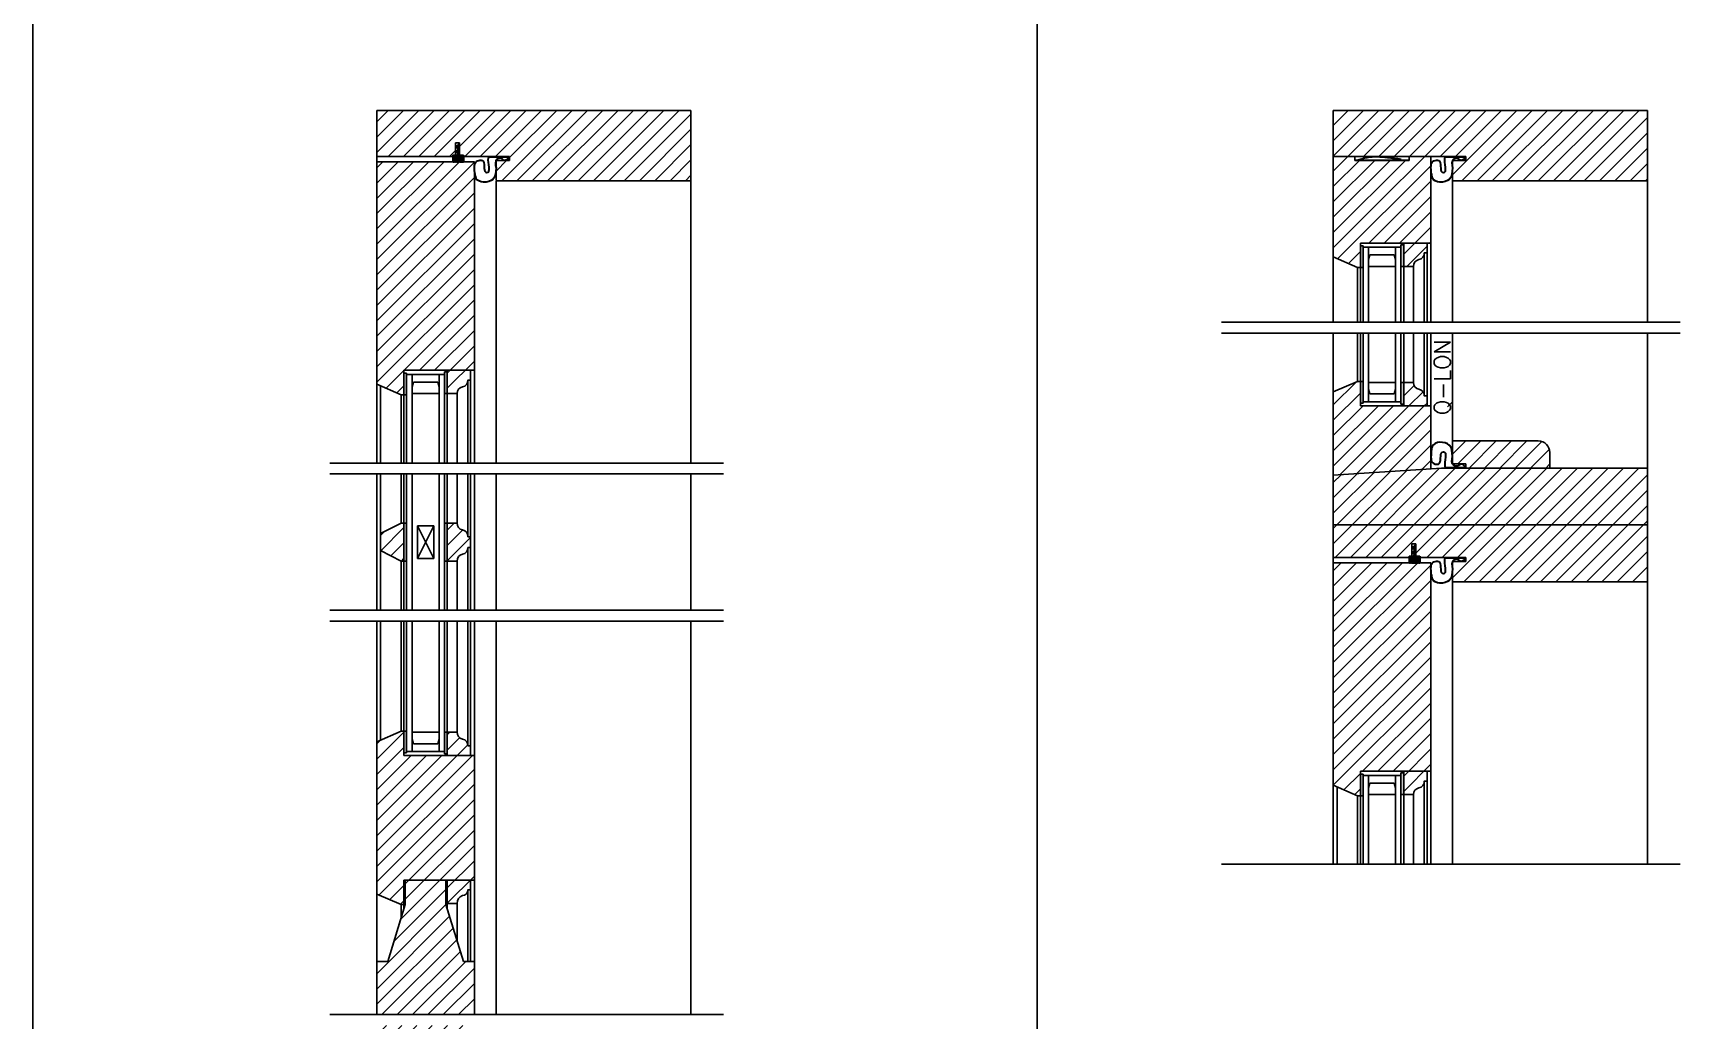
# Model space of a CAD drawing. Header units: inches. Extents: x 1985 to 11287, y 379 to 4336.
# Drawn here: x 7610.88 to 7648.9, y 4151.03 to 4173.81 of the extents above; entities that cross this region are included whole.
import ezdxf

# ---------------------------------------------------------------- set-up
doc = ezdxf.new("R2010")
doc.units = ezdxf.units.IN
doc.header["$MEASUREMENT"] = 0
for name, color, linetype in [('detail 99', 30, 'CONTINUOUS'), ('glass 99', 6, 'CONTINUOUS'), ('glazing tape 99', 7, 'CONTINUOUS'), ('hatch 99', 1, 'CONTINUOUS'), ('separation 99', 3, 'CONTINUOUS'), ('weatherstripping 99', 5, 'CONTINUOUS'), ('wood detail 99', 7, 'CONTINUOUS')]:
    doc.layers.add(name, color=color, linetype=linetype)
doc.styles.get("Standard").update_dxf_attribs({"font": 'txt.shx', "width": 0.8})
pattern_1 = [(45, (6428.8578, 5231.84492), (-0.176776695, 0.176776695), [])]
pattern_2 = [(45, (3330.23896, -147.57326), (-0.176776695, 0.176776695), [])]

msp = doc.modelspace()

# ---------------------------------------------------------------- hatches: boundary and pattern name
at = {"layer": 'glazing tape 99'}
h = msp.add_hatch(color=7, dxfattribs=at)
h.paths.add_polyline_path([(7642.516684, 4168.923523), (7642.454184, 4168.923523), (7642.454184, 4168.423523), (7642.516684, 4168.423523)])
h.paths.add_polyline_path([(7641.579184, 4168.900023), (7641.516684, 4168.900023), (7641.516684, 4168.400023), (7641.579184, 4168.400023)])
h = msp.add_hatch(color=7, dxfattribs=at)
h.paths.add_polyline_path([(7620.37779, 4165.485996), (7620.44029, 4165.485996), (7620.44029, 4165.985996), (7620.37779, 4165.985996)])
h.paths.add_polyline_path([(7619.50279, 4165.962496), (7619.44029, 4165.962496), (7619.44029, 4165.489296), (7619.44029, 4165.462496), (7619.50279, 4165.462496)])
h = msp.add_hatch(color=7, dxfattribs=at)
h.paths.add_polyline_path([(7642.454184, 4165.245467), (7642.516684, 4165.245467), (7642.516684, 4165.745467), (7642.454184, 4165.745467)])
h.paths.add_polyline_path([(7641.579184, 4165.768967), (7641.516684, 4165.768967), (7641.516684, 4165.268967), (7641.579184, 4165.268967)])
h = msp.add_hatch(color=7, dxfattribs=at)
h.paths.add_polyline_path([(7620.44029, 4162.157481), (7620.44029, 4162.496767), (7620.37779, 4162.496767), (7620.37779, 4161.961053), (7620.37779, 4161.621767), (7620.44029, 4161.621767)])
h.paths.add_polyline_path([(7619.50279, 4162.157481), (7619.50279, 4162.496767), (7619.44029, 4162.496767), (7619.44029, 4161.961053), (7619.44029, 4161.621767), (7619.50279, 4161.621767)])
h = msp.add_hatch(color=7, dxfattribs=at)
h.paths.add_polyline_path([(7620.44029, 4157.67054), (7620.37779, 4157.67054), (7620.37779, 4157.17054), (7620.44029, 4157.17054)])
h.paths.add_polyline_path([(7619.50279, 4157.66724), (7619.50279, 4157.69404), (7619.44029, 4157.69404), (7619.44029, 4157.66724), (7619.44029, 4157.19404), (7619.50279, 4157.19404)])
h = msp.add_hatch(color=7, dxfattribs=at)
h.paths.add_polyline_path([(7642.516684, 4156.729923), (7642.454184, 4156.729923), (7642.454184, 4156.229923), (7642.516684, 4156.229923)])
h.paths.add_polyline_path([(7641.579184, 4156.706423), (7641.516684, 4156.706423), (7641.516684, 4156.233223), (7641.516684, 4156.206423), (7641.579184, 4156.206423)])
h = msp.add_hatch(color=7, dxfattribs=at)
h.paths.add_polyline_path([(7620.44029, 4154.256554), (7620.40899, 4154.256554), (7620.40899, 4153.71754), (7620.44029, 4153.71754)])
h.paths.add_polyline_path([(7619.47159, 4154.256554), (7619.44029, 4154.256554), (7619.44029, 4153.69404), (7619.47159, 4153.69404)])
at = {"layer": 'hatch 99'}
h = msp.add_hatch(dxfattribs=at)
h.set_pattern_fill('ANSI31', color=256, scale=2, style=0)
h.set_pattern_definition(pattern_2)
edge = h.paths.add_edge_path()
edge.add_line((7626.06529, 4172.025045), (7618.81529, 4172.025045))
edge.add_line((7618.81529, 4172.025045), (7618.81529, 4170.962537))
edge.add_line((7618.81529, 4170.962537), (7620.56529, 4170.962537))
edge.add_line((7620.56529, 4170.962537), (7620.56529, 4170.99351))
edge.add_line((7620.56529, 4170.99351), (7620.62779, 4170.993522))
edge.add_line((7620.62779, 4170.993522), (7620.62779, 4171.275033))
edge.add_line((7620.62779, 4171.275033), (7620.72179, 4171.275033))
edge.add_line((7620.72179, 4171.275033), (7620.72179, 4171.245383))
edge.add_line((7620.721791, 4171.245383), (7620.721791, 4170.993541))
edge.add_line((7620.721791, 4170.993541), (7620.81529, 4170.993559))
edge.add_line((7620.81529, 4170.993559), (7620.81529, 4170.962537))
edge.add_line((7620.81529, 4170.962537), (7621.877766, 4170.962537))
edge.add_line((7621.877766, 4170.962537), (7621.877766, 4170.868875))
edge.add_line((7621.877766, 4170.868875), (7621.566475, 4170.868875))
edge.add_spline(control_points=[(7621.566475, 4170.868875), (7621.566074, 4170.868064), (7621.565683, 4170.867246), (7621.565302, 4170.866421)], knot_values=[0.371899713, 0.371899713, 0.371899713, 0.371899713, 0.374071075, 0.374071075, 0.374071075, 0.374071075], degree=3, periodic=0)
edge.add_line((7621.565302, 4170.866421), (7621.565302, 4170.400045))
edge.add_line((7621.565302, 4170.400045), (7626.06529, 4170.400045))
edge.add_line((7626.06529, 4170.400045), (7626.06529, 4172.025045))
h = msp.add_hatch(dxfattribs=at)
h.set_pattern_fill('ANSI31', color=1, scale=2, style=0)
h.set_pattern_definition([(45, (6469.76078, 5227.22723), (-0.176776695, 0.176776695), [])])
h.paths.add_polyline_path([(7648.141684, 4172.025045), (7640.891684, 4172.025045), (7640.891684, 4170.962563), (7643.95416, 4170.962563), (7643.95416, 4170.868901), (7643.641696, 4170.868901), (7643.641696, 4170.400045), (7648.141684, 4170.400045)])
h.paths.add_polyline_path([(7643.141684, 4170.931237), (7643.141684, 4170.962563), (7642.641684, 4170.962563), (7642.641684, 4170.868837), (7642.516684, 4170.868837), (7641.516684, 4170.868837), (7641.391684, 4170.868837), (7641.391684, 4170.962563), (7640.891684, 4170.962563), (7640.891684, 4168.641094), (7641.454184, 4168.400023), (7641.516684, 4168.400023), (7641.516684, 4168.962537), (7643.141684, 4168.962537)])
h.paths.add_polyline_path([(7643.055684, 4168.962537), (7642.516684, 4168.962537), (7642.516684, 4168.423523), (7642.743184, 4168.423523, -0.375199902), (7642.868184, 4168.579773, 0.375199902), (7642.993184, 4168.736023), (7643.055684, 4168.736023)], flags=16)
h = msp.add_hatch(dxfattribs=at)
h.set_pattern_fill('ANSI31', color=256, scale=2, style=0)
h.set_pattern_definition(pattern_2)
h.paths.add_polyline_path([(7621.06529, 4170.83751), (7618.81529, 4170.83751), (7618.81529, 4165.703568), (7619.37779, 4165.462496), (7619.44029, 4165.462496), (7619.44029, 4165.489296), (7619.44029, 4166.02501), (7621.06529, 4166.02501)])
h.paths.add_polyline_path([(7620.97929, 4166.02501), (7620.44029, 4166.02501), (7620.44029, 4165.485996), (7620.66679, 4165.485996, -0.375199902), (7620.79179, 4165.642246, 0.375199902), (7620.91679, 4165.798496), (7620.97929, 4165.798496)], flags=17)
h = msp.add_hatch(dxfattribs=at)
h.set_pattern_fill('ANSI31', color=1, scale=2, style=0)
h.set_pattern_definition(pattern_1)
h.paths.add_polyline_path([(7643.141684, 4165.206453), (7641.516684, 4165.206453), (7641.516684, 4165.768967), (7641.454184, 4165.768967), (7640.891684, 4165.527895), (7640.891684, 4163.603501), (7643.141684, 4163.752424)])
h = msp.add_hatch(dxfattribs=at)
h.set_pattern_fill('ANSI31', color=1, scale=2, style=0)
h.set_pattern_definition(pattern_1)
h.paths.add_polyline_path([(7643.055684, 4165.432967), (7642.993184, 4165.432967), (7642.993184, 4165.446089, 0.350781059), (7642.868184, 4165.589217, -0.375199902), (7642.743184, 4165.745467), (7642.516684, 4165.745467), (7642.516684, 4165.206453), (7643.055684, 4165.206453)])
h = msp.add_hatch(dxfattribs=at)
h.set_pattern_fill('ANSI31', color=1, scale=2, style=0)
h.set_pattern_definition(pattern_1)
h.paths.add_polyline_path([(7645.623244, 4164.393972), (7643.641696, 4164.393972), (7643.641696, 4163.862633), (7643.95416, 4163.862633), (7643.95416, 4163.768972), (7645.89169, 4163.768972), (7645.89169, 4164.125525, 0.414213562)])
h = msp.add_hatch(dxfattribs=at)
h.set_pattern_fill('ANSI31', color=256, scale=2, style=0)
h.set_pattern_definition(pattern_2)
h.paths.add_polyline_path([(7648.141684, 4163.768972), (7643.39169, 4163.768972), (7640.891684, 4163.603501), (7640.891684, 4162.456472), (7648.141684, 4162.456472)])
edge = h.paths.add_edge_path()
edge.add_line((7648.141684, 4162.456472), (7640.891684, 4162.456472))
edge.add_line((7640.891684, 4162.456472), (7640.891684, 4161.706464))
edge.add_line((7640.891684, 4161.706464), (7642.641684, 4161.706464))
edge.add_line((7642.641684, 4161.706464), (7642.641684, 4161.737437))
edge.add_line((7642.641684, 4161.737437), (7642.704184, 4161.737449))
edge.add_line((7642.704184, 4161.737449), (7642.704184, 4162.01896))
edge.add_line((7642.704184, 4162.01896), (7642.798184, 4162.01896))
edge.add_line((7642.798184, 4162.01896), (7642.798184, 4161.98931))
edge.add_line((7642.798184, 4161.98931), (7642.798184, 4161.737467))
edge.add_line((7642.798184, 4161.737467), (7642.891684, 4161.737486))
edge.add_line((7642.891684, 4161.737486), (7642.891684, 4161.706464))
edge.add_line((7642.891684, 4161.706464), (7643.95416, 4161.706464))
edge.add_line((7643.95416, 4161.706464), (7643.95416, 4161.612802))
edge.add_line((7643.95416, 4161.612802), (7643.642869, 4161.612802))
edge.add_spline(control_points=[(7643.642869, 4161.612802), (7643.642468, 4161.611991), (7643.642077, 4161.611173), (7643.641696, 4161.610348)], knot_values=[0.371899713, 0.371899713, 0.371899713, 0.371899713, 0.374071075, 0.374071075, 0.374071075, 0.374071075], degree=3, periodic=0)
edge.add_line((7643.641696, 4161.610348), (7643.641696, 4161.143972))
edge.add_line((7643.641696, 4161.143972), (7648.141684, 4161.143972))
edge.add_line((7648.141684, 4161.143972), (7648.141684, 4162.456472))
h = msp.add_hatch(dxfattribs=at)
h.set_pattern_fill('ANSI31', color=256, scale=2, style=0)
h.paths.add_polyline_path([(7620.97929, 4162.157481), (7620.97929, 4162.184267), (7620.91679, 4162.184267), (7620.91679, 4162.197389, 0.350781059), (7620.79179, 4162.340517, -0.375199902), (7620.66679, 4162.496767), (7620.44029, 4162.496767), (7620.44029, 4161.961053), (7620.44029, 4161.621767), (7620.66679, 4161.621767, -0.375199902), (7620.79179, 4161.778017, 0.350781059), (7620.91679, 4161.921145), (7620.91679, 4161.934267), (7620.97929, 4161.934267)])
h.paths.add_polyline_path([(7619.44029, 4162.157481), (7619.44029, 4162.496767), (7619.37779, 4162.496767), (7618.90129, 4162.255695), (7618.90129, 4161.862838), (7619.37779, 4161.621767), (7619.44029, 4161.621767)])
h = msp.add_hatch(dxfattribs=at)
h.set_pattern_fill('ANSI31', color=1, scale=2, style=0)
h.set_pattern_definition([(45, (6428.8578, 5230.84492), (-0.176776695, 0.176776695), [])])
h.paths.add_polyline_path([(7643.141684, 4161.581437), (7640.891684, 4161.581437), (7640.891684, 4156.447494), (7641.454184, 4156.206423), (7641.516684, 4156.206423), (7641.516684, 4156.233223), (7641.516684, 4156.768937), (7643.141684, 4156.768937)])
h.paths.add_polyline_path([(7643.055684, 4156.768937), (7642.516684, 4156.768937), (7642.516684, 4156.229923), (7642.743184, 4156.229923, -0.375199902), (7642.868184, 4156.386173, 0.350781059), (7642.993184, 4156.529301), (7642.993184, 4156.542423), (7643.055684, 4156.542423)], flags=16)
h = msp.add_hatch(dxfattribs=at)
h.set_pattern_fill('ANSI31', color=1, scale=2, style=0)
h.set_pattern_definition([(45, (6391.07099, 5224.21768), (-0.176776695, 0.176776695), [])])
h.paths.add_polyline_path([(7620.91679, 4157.35804), (7620.91679, 4157.371162, 0.350781059), (7620.79179, 4157.51429, -0.375199902), (7620.66679, 4157.67054), (7620.44029, 4157.67054), (7620.44029, 4157.131526), (7620.97929, 4157.131526), (7620.97929, 4157.35804)], flags=17)
h.paths.add_polyline_path([(7621.06529, 4157.131526), (7619.44029, 4157.131526), (7619.44029, 4157.66724), (7619.44029, 4157.69404), (7619.37779, 4157.69404), (7618.81529, 4157.452968), (7618.81529, 4153.935111), (7619.377674, 4153.69409), (7619.44029, 4153.69409), (7619.44029, 4154.256554), (7621.06529, 4154.256554)])
h.paths.add_polyline_path([(7620.40899, 4153.69404), (7620.40899, 4154.256554), (7619.47159, 4154.256554), (7619.47159, 4153.69404), (7619.06529, 4152.38154), (7618.81529, 4152.38154), (7618.81529, 4152.19404), (7618.81529, 4151.151977), (7621.06529, 4151.151977), (7621.06529, 4152.38154), (7620.81529, 4152.38154)])
h.paths.add_polyline_path([(7620.97929, 4154.256554), (7620.44029, 4154.256554), (7620.44029, 4153.71754), (7620.66679, 4153.71754, -0.33870461), (7620.79179, 4153.90059, 0.396713131), (7620.91679, 4154.02665), (7620.91679, 4154.03334), (7620.97929, 4154.03334)], flags=17)
h.paths.add_polyline_path([(7621.06529, 4150.901977), (7618.81529, 4150.901977), (7618.81529, 4149.505715), (7619.06529, 4149.505715), (7619.47159, 4148.193215), (7619.47159, 4147.630701), (7620.40899, 4147.630701), (7620.40899, 4148.193215), (7620.81529, 4149.505715), (7621.06529, 4149.505715)])
h.paths.add_polyline_path([(7620.97929, 4147.853915), (7620.91679, 4147.853915), (7620.91679, 4147.860605, 0.396713131), (7620.79179, 4147.986665, -0.33870461), (7620.66679, 4148.169715), (7620.44029, 4148.169715), (7620.44029, 4147.630701), (7620.97929, 4147.630701)], flags=17)
at = {"layer": 'weatherstripping 99', "lineweight": 30}
for points in [[(7620.690539, 4171.027119), (7620.690539, 4171.086912), (7620.62829, 4171.043376), (7620.62829, 4171.071673), (7620.690539, 4171.115209), (7620.690539, 4171.194098), (7620.62829, 4171.150562), (7620.62829, 4171.178858), (7620.707039, 4171.245383), (7620.721791, 4171.245383), (7620.721791, 4170.993541), (7620.81529, 4170.993559), (7620.81529, 4170.962537), (7620.56529, 4170.962537), (7620.56529, 4170.99351), (7620.660811, 4170.993529)], [(7642.766932, 4161.771045), (7642.766932, 4161.830839), (7642.704684, 4161.787303), (7642.704684, 4161.8156), (7642.766932, 4161.859136), (7642.766932, 4161.938024), (7642.704684, 4161.894488), (7642.704684, 4161.922785), (7642.783432, 4161.98931), (7642.798184, 4161.98931), (7642.798184, 4161.737467), (7642.891684, 4161.737486), (7642.891684, 4161.706464), (7642.641684, 4161.706464), (7642.641684, 4161.737437), (7642.737205, 4161.737456)]]:
    msp.add_hatch(color=5, dxfattribs=at).paths.add_polyline_path(points)
h = msp.add_hatch(dxfattribs=at)
h.set_pattern_fill('ANSI36', color=5, scale=0.125, angle=225, style=0)
h.set_pattern_definition([(270, (9210.787242, 3983.170128), (-0.015625, -0.02734375), [0.0390625, -0.0078125, 0, -0.0078125])])
h.paths.add_polyline_path([(7620.56529, 4170.962537), (7620.81529, 4170.962537), (7620.81529, 4170.83751), (7620.56529, 4170.83751)])
h = msp.add_hatch(dxfattribs=at)
h.set_pattern_fill('ANSI36', color=5, scale=0.125, angle=225, style=0)
h.set_pattern_definition([(270, (9232.863636, 3973.914055), (-0.015625, -0.02734375), [0.0390625, -0.0078125, 0, -0.0078125])])
h.paths.add_polyline_path([(7642.641684, 4161.706464), (7642.891684, 4161.706464), (7642.891684, 4161.581437), (7642.641684, 4161.581437)])

# ---------------------------------------------------------------- linework, layer by layer
at = {"layer": 'glass 99', "color": 6}
for p, q in [((7641.579184, 4168.900023), (7641.579184, 4167.132432)), ((7641.579184, 4168.868737), (7642.454184, 4168.868737)), ((7641.704184, 4168.868737), (7641.704184, 4167.132432)), ((7642.329184, 4167.132432), (7642.329184, 4168.868737)), ((7642.454184, 4167.132432), (7642.454184, 4168.923523)), ((7641.734175, 4168.687903), (7641.704184, 4168.58012)), ((7641.734175, 4168.687903), (7641.954184, 4168.687903)), ((7642.299193, 4168.687903), (7641.954184, 4168.687903)), ((7642.299193, 4168.687903), (7642.329184, 4168.58012)), ((7642.329184, 4168.423523), (7641.704184, 4168.423523)), ((7641.579184, 4165.268967), (7641.579184, 4166.882432)), ((7641.704184, 4165.300253), (7641.704184, 4166.882432)), ((7642.329184, 4166.882432), (7642.329184, 4165.300253)), ((7642.454184, 4166.882432), (7642.454184, 4165.245467)), ((7619.50279, 4165.962496), (7619.50279, 4163.882432)), ((7619.50279, 4165.93131), (7620.37779, 4165.93131)), ((7619.62779, 4165.93131), (7619.62779, 4163.882432)), ((7620.25279, 4163.882432), (7620.25279, 4165.93131)), ((7620.37779, 4163.882432), (7620.37779, 4165.985996)), ((7619.657782, 4165.750376), (7619.62779, 4165.642594)), ((7620.25279, 4165.485996), (7619.62779, 4165.485996)), ((7619.657782, 4165.750376), (7619.87779, 4165.750376)), ((7620.222799, 4165.750376), (7619.87779, 4165.750376)), ((7620.222799, 4165.750376), (7620.25279, 4165.642594)), ((7642.329184, 4165.745467), (7641.704184, 4165.745467)), ((7641.734175, 4165.481087), (7641.704184, 4165.588869)), ((7641.734175, 4165.481087), (7641.954184, 4165.481087)), ((7642.299193, 4165.481087), (7641.954184, 4165.481087)), ((7642.299193, 4165.481087), (7642.329184, 4165.588869)), ((7641.579184, 4165.300253), (7642.454184, 4165.300253)), ((7619.50279, 4161.961053), (7619.50279, 4163.632432)), ((7619.62779, 4161.961053), (7619.62779, 4163.632432)), ((7620.25279, 4163.632432), (7620.25279, 4161.961053)), ((7620.37779, 4163.632432), (7620.37779, 4161.961053)), ((7619.75279, 4162.434267), (7620.12779, 4162.434267)), ((7619.75279, 4162.434267), (7619.75279, 4161.684267)), ((7619.75279, 4162.434267), (7620.12779, 4161.684267)), ((7620.12779, 4162.434267), (7619.75279, 4161.684267)), ((7620.12779, 4162.434267), (7620.12779, 4161.684267)), ((7619.50279, 4162.157481), (7619.50279, 4160.486102)), ((7619.62779, 4162.157481), (7619.62779, 4160.486102)), ((7620.25279, 4160.486102), (7620.25279, 4162.157481)), ((7620.37779, 4160.486102), (7620.37779, 4162.157481)), ((7620.12779, 4161.684267), (7619.75279, 4161.684267)), ((7619.50279, 4157.19404), (7619.50279, 4160.236102)), ((7619.62779, 4157.225226), (7619.62779, 4160.236102)), ((7620.25279, 4160.236102), (7620.25279, 4157.225226)), ((7620.37779, 4160.236102), (7620.37779, 4157.17054)), ((7620.25279, 4157.67054), (7619.62779, 4157.67054)), ((7619.657782, 4157.40616), (7619.62779, 4157.513942)), ((7620.222799, 4157.40616), (7620.25279, 4157.513942)), ((7619.50279, 4157.225226), (7620.37779, 4157.225226)), ((7619.657782, 4157.40616), (7619.87779, 4157.40616)), ((7620.222799, 4157.40616), (7619.87779, 4157.40616)), ((7641.579184, 4156.706423), (7641.579184, 4154.626358)), ((7642.454184, 4154.626358), (7642.454184, 4156.729923)), ((7641.579184, 4156.675237), (7642.454184, 4156.675237)), ((7641.704184, 4156.675237), (7641.704184, 4154.626358)), ((7641.734175, 4156.494303), (7641.704184, 4156.38652)), ((7641.734175, 4156.494303), (7641.954184, 4156.494303)), ((7642.299193, 4156.494303), (7641.954184, 4156.494303)), ((7642.299193, 4156.494303), (7642.329184, 4156.38652)), ((7642.329184, 4154.626358), (7642.329184, 4156.675237)), ((7642.329184, 4156.229923), (7641.704184, 4156.229923))]:
    msp.add_line(p, q, dxfattribs=at)
at = {"layer": 'glazing tape 99'}
for p, q in [((7641.579184, 4168.900023), (7641.516684, 4168.900023)), ((7642.516684, 4168.923523), (7642.454184, 4168.923523)), ((7641.579184, 4168.400023), (7641.516684, 4168.400023)), ((7642.516684, 4168.423523), (7642.454184, 4168.423523)), ((7619.50279, 4165.462496), (7619.50279, 4165.962496)), ((7620.44029, 4165.985996), (7620.37779, 4165.985996)), ((7620.44029, 4165.485996), (7620.37779, 4165.485996)), ((7641.579184, 4165.768967), (7641.516684, 4165.768967)), ((7642.516684, 4165.745467), (7642.454184, 4165.745467)), ((7641.579184, 4165.268967), (7641.516684, 4165.268967)), ((7642.516684, 4165.245467), (7642.454184, 4165.245467)), ((7619.50279, 4162.496767), (7619.44029, 4162.496767)), ((7619.50279, 4162.496767), (7619.50279, 4161.961053)), ((7620.44029, 4162.496767), (7620.37779, 4162.496767)), ((7619.50279, 4161.621767), (7619.50279, 4162.157481)), ((7619.50279, 4161.621767), (7619.44029, 4161.621767)), ((7620.44029, 4161.621767), (7620.37779, 4161.621767)), ((7619.50279, 4157.69404), (7619.50279, 4157.19404)), ((7620.44029, 4157.67054), (7620.37779, 4157.67054)), ((7620.44029, 4157.17054), (7620.37779, 4157.17054)), ((7641.579184, 4156.206423), (7641.579184, 4156.706423)), ((7642.516684, 4156.729923), (7642.454184, 4156.729923)), ((7642.516684, 4156.229923), (7642.454184, 4156.229923))]:
    msp.add_line(p, q, dxfattribs=at)
at = {"layer": 'glazing tape 99', "color": 7}
for p, q in [((7641.579184, 4168.400023), (7641.579184, 4168.900023)), ((7642.454184, 4168.923523), (7642.454184, 4168.423523)), ((7619.44029, 4165.962496), (7619.50279, 4165.962496)), ((7620.37779, 4165.985996), (7620.37779, 4165.485996)), ((7619.44029, 4165.462496), (7619.50279, 4165.462496)), ((7641.579184, 4165.768967), (7641.579184, 4165.268967)), ((7642.454184, 4165.745467), (7642.454184, 4165.245467)), ((7620.37779, 4162.496767), (7620.37779, 4161.621767)), ((7619.44029, 4157.69404), (7619.50279, 4157.69404)), ((7620.37779, 4157.67054), (7620.37779, 4157.17054)), ((7619.44029, 4157.19404), (7619.50279, 4157.19404)), ((7641.516684, 4156.706423), (7641.579184, 4156.706423)), ((7642.454184, 4156.729923), (7642.454184, 4156.229923)), ((7641.516684, 4156.206423), (7641.579184, 4156.206423))]:
    msp.add_line(p, q, dxfattribs=at)
at = {"layer": 'separation 99'}
for p, q in [((7610.87641, 4067.153526), (7610.87641, 4178.798213)), ((7634.054751, 4091.070597), (7634.054751, 4178.798213))]:
    msp.add_line(p, q, dxfattribs=at)
at = {"layer": 'weatherstripping 99', "color": 5, "lineweight": 30}
for p, q in [((7620.707039, 4171.245383), (7620.62829, 4171.178858)), ((7620.690539, 4171.194098), (7620.62829, 4171.150562)), ((7620.62829, 4171.178858), (7620.62829, 4171.150562)), ((7620.690539, 4171.115209), (7620.690539, 4171.194098)), ((7620.721791, 4171.245383), (7620.707039, 4171.245383)), ((7620.721791, 4170.993541), (7620.721791, 4171.245383)), ((7620.56529, 4170.99351), (7620.660811, 4170.993529)), ((7620.56529, 4170.99351), (7620.56529, 4170.83751)), ((7620.81529, 4170.962537), (7620.56529, 4170.962537)), ((7620.81529, 4170.83751), (7620.56529, 4170.83751)), ((7620.690539, 4171.115209), (7620.62829, 4171.071673)), ((7620.690539, 4171.086912), (7620.62829, 4171.043376)), ((7620.62829, 4171.071673), (7620.62829, 4171.043376)), ((7620.660811, 4170.993529), (7620.690539, 4171.027119)), ((7620.690539, 4171.027119), (7620.690539, 4171.086912)), ((7620.721791, 4170.993541), (7620.81529, 4170.993559)), ((7620.81529, 4170.993559), (7620.81529, 4170.83751)), ((7621.400152, 4170.951577), (7621.873938, 4170.951577)), ((7642.64336, 4170.868841), (7641.39336, 4170.868841)), ((7643.476545, 4170.951604), (7643.950332, 4170.951604)), ((7643.476545, 4163.779939), (7643.950332, 4163.779939)), ((7642.641684, 4161.737437), (7642.737205, 4161.737456)), ((7642.641684, 4161.737437), (7642.641684, 4161.581437)), ((7642.891684, 4161.706464), (7642.641684, 4161.706464)), ((7642.783432, 4161.98931), (7642.704684, 4161.922785)), ((7642.766932, 4161.938024), (7642.704684, 4161.894488)), ((7642.704684, 4161.922785), (7642.704684, 4161.894488)), ((7642.766932, 4161.859136), (7642.704684, 4161.8156)), ((7642.766932, 4161.830839), (7642.704684, 4161.787303)), ((7642.704684, 4161.8156), (7642.704684, 4161.787303)), ((7642.737205, 4161.737456), (7642.766932, 4161.771045)), ((7642.766932, 4161.859136), (7642.766932, 4161.938024)), ((7642.766932, 4161.771045), (7642.766932, 4161.830839)), ((7642.798184, 4161.98931), (7642.783432, 4161.98931)), ((7642.798184, 4161.737467), (7642.798184, 4161.98931)), ((7642.798184, 4161.737467), (7642.891684, 4161.737486)), ((7642.891684, 4161.737486), (7642.891684, 4161.581437)), ((7643.476545, 4161.695504), (7643.950332, 4161.695504)), ((7642.891684, 4161.581437), (7642.641684, 4161.581437))]:
    msp.add_line(p, q, dxfattribs=at)
for centre, start, end in [((7621.350025, 4170.568277), 179.6632674, 201.8468492), ((7643.426419, 4170.568303), 179.6632674, 201.8468492), ((7643.426419, 4164.16324), 158.1531508, 180.3367326), ((7643.426419, 4161.312203), 179.6632674, 201.8468492)]:
    msp.add_arc(centre, 0.272391, start, end, dxfattribs=at)
for points, knots in [([(7621.077639, 4170.569878), (7621.066563, 4170.706886), (7621.07326, 4170.801169), (7621.117002, 4170.863472), (7621.345281, 4170.908481), (7621.249348, 4170.585521), (7621.474188, 4170.583883), (7621.351775, 4170.895635), (7621.400152, 4170.951577)], [0, 0, 0, 0, 0.083614321, 0.208464293, 0.316031641, 0.607589822, 0.683535209, 1.009413891, 1.009413891, 1.009413891, 1.009413891]), ([(7621.873938, 4170.951577), (7621.829722, 4170.881537), (7621.740269, 4170.844378), (7621.697171, 4170.935169), (7621.533087, 4170.895431), (7621.550725, 4170.767508), (7621.565302, 4170.695623)], [0.0027567057, 0.0027567057, 0.0027567057, 0.0027567057, 0.1724869609, 0.2817822642, 0.3371391511, 0.4968128609, 0.4968128609, 0.4968128609, 0.4968128609]), ([(7643.154032, 4170.569904), (7643.142957, 4170.706913), (7643.149653, 4170.801196), (7643.193396, 4170.863499), (7643.421675, 4170.908508), (7643.325742, 4170.585547), (7643.550581, 4170.58391), (7643.428168, 4170.895661), (7643.476545, 4170.951604)], [0, 0, 0, 0, 0.083614321, 0.208464293, 0.316031641, 0.607589822, 0.683535209, 1.009413891, 1.009413891, 1.009413891, 1.009413891]), ([(7643.950332, 4170.951604), (7643.906116, 4170.881563), (7643.816663, 4170.844404), (7643.773564, 4170.935195), (7643.609481, 4170.895457), (7643.627119, 4170.767535), (7643.641696, 4170.695649)], [0.0027567057, 0.0027567057, 0.0027567057, 0.0027567057, 0.1724869609, 0.2817822642, 0.3371391511, 0.4968128609, 0.4968128609, 0.4968128609, 0.4968128609]), ([(7621.565302, 4170.695623), (7621.561881, 4170.595387), (7621.562101, 4170.345949), (7621.148626, 4170.339392), (7621.097196, 4170.466913)], [0, 0, 0, 0, 0.2460489598, 0.6041502785, 0.6041502785, 0.6041502785, 0.6041502785]), ([(7643.641696, 4170.695649), (7643.638275, 4170.595413), (7643.638495, 4170.345976), (7643.22502, 4170.339418), (7643.17359, 4170.466939)], [0, 0, 0, 0, 0.2460489598, 0.6041502785, 0.6041502785, 0.6041502785, 0.6041502785]), ([(7643.641696, 4164.035894), (7643.638275, 4164.13613), (7643.638495, 4164.385567), (7643.22502, 4164.392125), (7643.17359, 4164.264604)], [0, 0, 0, 0, 0.2460489598, 0.6041502785, 0.6041502785, 0.6041502785, 0.6041502785]), ([(7643.154032, 4164.161639), (7643.142957, 4164.02463), (7643.149653, 4163.930347), (7643.193396, 4163.868044), (7643.421675, 4163.823035), (7643.325742, 4164.145995), (7643.550581, 4164.147633), (7643.428168, 4163.835881), (7643.476545, 4163.779939)], [0, 0, 0, 0, 0.083614321, 0.208464293, 0.316031641, 0.607589822, 0.683535209, 1.009413891, 1.009413891, 1.009413891, 1.009413891]), ([(7643.950332, 4163.779939), (7643.906116, 4163.849979), (7643.816663, 4163.887138), (7643.773564, 4163.796347), (7643.609481, 4163.836085), (7643.627119, 4163.964008), (7643.641696, 4164.035894)], [0.0027567057, 0.0027567057, 0.0027567057, 0.0027567057, 0.1724869609, 0.2817822642, 0.3371391511, 0.4968128609, 0.4968128609, 0.4968128609, 0.4968128609]), ([(7643.154032, 4161.313804), (7643.142957, 4161.450813), (7643.149653, 4161.545096), (7643.193396, 4161.607399), (7643.421675, 4161.652408), (7643.325742, 4161.329448), (7643.550581, 4161.32781), (7643.428168, 4161.639562), (7643.476545, 4161.695504)], [0, 0, 0, 0, 0.083614321, 0.208464293, 0.316031641, 0.607589822, 0.683535209, 1.009413891, 1.009413891, 1.009413891, 1.009413891]), ([(7643.950332, 4161.695504), (7643.906116, 4161.625464), (7643.816663, 4161.588305), (7643.773564, 4161.679096), (7643.609481, 4161.639358), (7643.627119, 4161.511435), (7643.641696, 4161.439549)], [0.0027567057, 0.0027567057, 0.0027567057, 0.0027567057, 0.1724869609, 0.2817822642, 0.3371391511, 0.4968128609, 0.4968128609, 0.4968128609, 0.4968128609]), ([(7643.641696, 4161.439549), (7643.638275, 4161.339313), (7643.638495, 4161.089876), (7643.22502, 4161.083318), (7643.17359, 4161.210839)], [0, 0, 0, 0, 0.2460489598, 0.6041502785, 0.6041502785, 0.6041502785, 0.6041502785])]:
    msp.add_open_spline(points, degree=3, knots=knots, dxfattribs=at)
msp.add_spline([(7641.430795, 4170.869392), (7641.67446, 4170.940881), (7642.141763, 4170.939479), (7642.45073, 4170.900452)], degree=3, dxfattribs=at)
at = {"layer": 'wood detail 99', "color": 0}
for p, q in [((7618.81529, 4170.962537), (7618.81529, 4172.025045)), ((7626.06529, 4172.025045), (7618.81529, 4172.025045)), ((7626.06529, 4166.882432), (7626.06529, 4172.025045)), ((7648.141684, 4172.025045), (7640.891684, 4172.025045)), ((7640.891684, 4170.962563), (7640.891684, 4172.025045)), ((7648.141684, 4167.132432), (7648.141684, 4172.025045)), ((7618.81529, 4171.052354), (7618.81529, 4171.525045)), ((7621.877766, 4170.868875), (7621.565302, 4170.868875)), ((7621.877766, 4170.962537), (7621.877766, 4170.868875)), ((7640.891684, 4170.962563), (7643.95416, 4170.962563)), ((7643.95416, 4170.868901), (7643.641696, 4170.868901)), ((7643.95416, 4170.962563), (7643.95416, 4170.868901)), ((7643.95416, 4170.962563), (7643.95416, 4170.868901)), ((7626.06529, 4170.400045), (7621.565302, 4170.400045)), ((7648.141684, 4170.400045), (7643.641696, 4170.400045)), ((7643.641696, 4163.862633), (7643.641696, 4166.882432)), ((7645.623244, 4164.393972), (7643.641696, 4164.393972)), ((7643.95416, 4163.862633), (7643.641696, 4163.862633)), ((7643.95416, 4163.768972), (7643.95416, 4163.862633)), ((7648.141684, 4157.626358), (7648.141684, 4163.768972)), ((7643.95416, 4161.706464), (7643.95416, 4161.612802)), ((7643.95416, 4161.612802), (7643.641696, 4161.612802)), ((7648.141684, 4161.143972), (7643.641696, 4161.143972))]:
    msp.add_line(p, q, dxfattribs=at)
at = {"layer": 'wood detail 99'}
for p, q in [((7626.06529, 4170.400045), (7626.06529, 4172.025045)), ((7620.62779, 4171.275033), (7620.62779, 4170.962537)), ((7620.72179, 4171.275033), (7620.72179, 4170.962537)), ((7618.81529, 4170.962537), (7618.81529, 4165.703568)), ((7620.62779, 4170.962537), (7618.81529, 4170.962537)), ((7621.06529, 4170.83751), (7618.81529, 4170.83751)), ((7621.06529, 4170.83751), (7621.06529, 4165.730368)), ((7640.891684, 4170.962563), (7640.891684, 4168.641094)), ((7643.141684, 4170.962563), (7643.141684, 4168.962537)), ((7621.565302, 4170.400045), (7621.565302, 4163.882432)), ((7626.06529, 4170.400045), (7626.06529, 4163.882432)), ((7643.641696, 4170.400045), (7643.641696, 4167.132432)), ((7641.516684, 4168.400023), (7641.516684, 4168.962537)), ((7643.141684, 4168.962537), (7643.141684, 4167.132432)), ((7640.891684, 4168.641094), (7640.891684, 4167.132432)), ((7642.993184, 4168.7229), (7642.993184, 4167.132432)), ((7643.055684, 4168.736023), (7643.055684, 4167.132432)), ((7641.454184, 4168.400023), (7641.516684, 4168.400023)), ((7641.516684, 4167.132432), (7641.516684, 4168.400023)), ((7642.516684, 4167.132432), (7642.516684, 4168.423523)), ((7642.743184, 4167.132432), (7642.743184, 4168.423523)), ((7638.308437, 4167.132432), (7648.896002, 4167.132432)), ((7638.308437, 4166.882432), (7648.896002, 4166.882432)), ((7640.891684, 4165.527895), (7640.891684, 4166.882432)), ((7640.891684, 4161.706464), (7640.891684, 4166.882432)), ((7641.516684, 4166.882432), (7641.516684, 4165.768967)), ((7642.516684, 4166.882432), (7642.516684, 4165.745467)), ((7642.743184, 4165.745467), (7642.743184, 4166.882432)), ((7642.993184, 4165.432967), (7642.993184, 4166.882432)), ((7643.055684, 4165.432967), (7643.055684, 4166.882432)), ((7643.141684, 4165.206453), (7643.141684, 4166.882432)), ((7619.44029, 4165.489296), (7619.44029, 4166.02501)), ((7621.06529, 4166.02501), (7621.06529, 4163.882432)), ((7618.81529, 4165.703568), (7618.81529, 4163.882432)), ((7619.44029, 4163.882432), (7619.44029, 4165.489296)), ((7620.44029, 4163.882432), (7620.44029, 4165.485996)), ((7620.66679, 4163.882432), (7620.66679, 4165.485996)), ((7620.91679, 4165.798496), (7620.91679, 4163.882432)), ((7620.97929, 4165.798496), (7620.97929, 4163.882432)), ((7641.454184, 4165.768967), (7641.516684, 4165.768967)), ((7641.516684, 4165.768967), (7641.516684, 4165.206453)), ((7643.141684, 4165.206453), (7643.141684, 4163.752424)), ((7645.89169, 4164.125525), (7645.89169, 4163.768979)), ((7617.732044, 4163.882432), (7626.819609, 4163.882432)), ((7617.732044, 4163.632432), (7626.819609, 4163.632432)), ((7618.81529, 4160.486102), (7618.81529, 4163.632432)), ((7619.44029, 4163.632432), (7619.44029, 4162.496767)), ((7620.44029, 4163.632432), (7620.44029, 4162.496767)), ((7620.66679, 4163.632432), (7620.66679, 4162.496767)), ((7620.91679, 4162.184267), (7620.91679, 4163.632432)), ((7620.97929, 4162.184267), (7620.97929, 4163.632432)), ((7621.06529, 4161.961053), (7621.06529, 4163.632432)), ((7621.565302, 4163.632432), (7621.565302, 4160.486102)), ((7626.06529, 4163.632432), (7626.06529, 4160.486102)), ((7643.39169, 4163.768972), (7640.891684, 4163.603501)), ((7643.39169, 4163.768972), (7648.141684, 4163.768972)), ((7648.141684, 4161.143972), (7648.141684, 4163.768972)), ((7619.37779, 4162.496767), (7619.44029, 4162.496767)), ((7619.44029, 4162.496767), (7619.44029, 4161.961053)), ((7648.141684, 4162.456472), (7640.891684, 4162.456472)), ((7618.90129, 4162.255695), (7618.90129, 4161.862838)), ((7619.44029, 4161.621767), (7619.44029, 4162.157481)), ((7621.06529, 4162.157481), (7621.06529, 4160.486102)), ((7642.704184, 4162.01896), (7642.704184, 4161.706464)), ((7642.798184, 4162.01896), (7642.798184, 4161.706464)), ((7620.91679, 4161.934267), (7620.91679, 4160.486102)), ((7620.97929, 4161.934267), (7620.97929, 4160.486102)), ((7640.891684, 4161.706464), (7640.891684, 4156.447494)), ((7642.704184, 4161.706464), (7640.891684, 4161.706464)), ((7619.37779, 4161.621767), (7619.44029, 4161.621767)), ((7619.44029, 4160.486102), (7619.44029, 4161.621767)), ((7620.44029, 4160.486102), (7620.44029, 4161.621767)), ((7620.66679, 4160.486102), (7620.66679, 4161.621767)), ((7643.141684, 4161.581437), (7640.891684, 4161.581437)), ((7643.141684, 4161.581437), (7643.141684, 4156.474294)), ((7643.641696, 4161.143972), (7643.641696, 4154.626358)), ((7648.141684, 4161.143972), (7648.141684, 4154.626358)), ((7617.732044, 4160.486102), (7626.819609, 4160.486102)), ((7617.732044, 4160.236102), (7626.819609, 4160.236102)), ((7618.81529, 4157.452968), (7618.81529, 4160.236102)), ((7619.44029, 4160.236102), (7619.44029, 4157.66724)), ((7620.44029, 4160.236102), (7620.44029, 4157.67054)), ((7620.66679, 4160.236102), (7620.66679, 4157.67054)), ((7620.91679, 4157.35804), (7620.91679, 4160.236102)), ((7620.97929, 4157.35804), (7620.97929, 4160.236102)), ((7621.06529, 4157.131526), (7621.06529, 4160.236102)), ((7621.565302, 4160.236102), (7621.565302, 4151.151977)), ((7626.06529, 4160.236102), (7626.06529, 4151.151977)), ((7618.81529, 4157.452968), (7618.81529, 4153.935111)), ((7619.44029, 4157.66724), (7619.44029, 4157.131526)), ((7619.44029, 4157.66724), (7619.44029, 4157.131526)), ((7619.44029, 4157.66724), (7619.44029, 4157.131526)), ((7621.06529, 4157.131526), (7621.06529, 4154.229754)), ((7641.516684, 4156.233223), (7641.516684, 4156.768937)), ((7643.141684, 4156.768937), (7643.141684, 4154.626358)), ((7640.891684, 4156.447494), (7640.891684, 4154.626358)), ((7642.993184, 4156.542423), (7642.993184, 4154.626358)), ((7643.055684, 4156.542423), (7643.055684, 4154.626358)), ((7641.516684, 4154.626358), (7641.516684, 4156.233223)), ((7642.516684, 4154.626358), (7642.516684, 4156.229923)), ((7642.743184, 4154.626358), (7642.743184, 4156.229923)), ((7638.308437, 4154.626358), (7648.896002, 4154.626358)), ((7619.44029, 4153.69404), (7619.44029, 4154.256554)), ((7619.44029, 4153.69404), (7619.44029, 4154.256554)), ((7619.44029, 4153.69404), (7619.44029, 4154.256554)), ((7619.44029, 4153.69409), (7619.44029, 4154.256554)), ((7619.44029, 4153.69409), (7619.44029, 4154.256554)), ((7619.47159, 4153.69404), (7619.47159, 4154.256554)), ((7621.06529, 4154.256554), (7621.06529, 4152.35024)), ((7621.06529, 4154.256554), (7621.06529, 4152.464575)), ((7621.06529, 4154.256554), (7621.06529, 4151.151977)), ((7618.81529, 4153.935111), (7618.81529, 4152.19404)), ((7618.81529, 4153.935111), (7618.81529, 4151.151977)), ((7619.47159, 4153.69404), (7619.06529, 4152.38154)), ((7619.37779, 4153.69409), (7619.44029, 4153.69409)), ((7619.37779, 4153.69409), (7619.44029, 4153.69409)), ((7619.37779, 4153.69404), (7619.37779, 4153.391031)), ((7619.37779, 4153.69404), (7619.47159, 4153.69404)), ((7619.37779, 4153.69404), (7619.44029, 4153.69404)), ((7619.37779, 4153.69404), (7619.44029, 4153.69404)), ((7620.40899, 4153.69404), (7620.81529, 4152.38154)), ((7620.66679, 4152.86125), (7620.66679, 4153.71754)), ((7620.66679, 4153.10024), (7620.66679, 4153.71754)), ((7619.06529, 4152.38154), (7618.81529, 4152.38154)), ((7620.81529, 4152.38154), (7621.06529, 4152.38154)), ((7617.732044, 4151.151977), (7626.819609, 4151.151977))]:
    msp.add_line(p, q, dxfattribs=at)
at = {"layer": 'wood detail 99', "color": 7}
for p, q in [((7620.72179, 4171.275033), (7620.62779, 4171.275033)), ((7620.707039, 4171.245383), (7620.72179, 4171.245383)), ((7620.72179, 4170.995383), (7620.72179, 4171.245383)), ((7621.877766, 4170.962537), (7620.721791, 4170.962537)), ((7621.565302, 4170.868875), (7621.565302, 4170.411004)), ((7641.391684, 4170.962537), (7641.391684, 4170.868837)), ((7641.391684, 4170.868837), (7642.641684, 4170.868837)), ((7642.641684, 4170.962537), (7642.641684, 4170.868837)), ((7643.641696, 4170.868901), (7643.641696, 4170.400045)), ((7641.516684, 4168.962537), (7643.141684, 4168.962537)), ((7640.891684, 4168.641094), (7641.454184, 4168.400023)), ((7641.454184, 4168.400023), (7641.454184, 4167.132432)), ((7641.454184, 4165.768967), (7641.454184, 4166.882432)), ((7648.141684, 4163.768972), (7648.141684, 4166.882432)), ((7619.44029, 4166.02501), (7621.06529, 4166.02501)), ((7618.81529, 4165.703568), (7619.37779, 4165.462496)), ((7618.90129, 4163.882432), (7618.90129, 4165.66671)), ((7619.37779, 4165.462496), (7619.44029, 4165.462496)), ((7619.37779, 4165.462496), (7619.37779, 4163.882432)), ((7640.891684, 4165.527895), (7641.454184, 4165.768967)), ((7641.516684, 4165.206453), (7643.141684, 4165.206453)), ((7618.90129, 4162.255695), (7618.90129, 4163.632432)), ((7619.37779, 4162.496767), (7619.37779, 4163.632432)), ((7618.90129, 4162.255695), (7619.37779, 4162.496767)), ((7620.44029, 4161.961053), (7620.44029, 4162.496767)), ((7620.44029, 4162.496767), (7620.66679, 4162.496767)), ((7620.44029, 4162.157481), (7620.44029, 4161.621767)), ((7620.91679, 4162.184267), (7620.97929, 4162.184267)), ((7620.97929, 4162.184267), (7620.97929, 4161.961053)), ((7620.97929, 4161.934267), (7620.97929, 4162.157481)), ((7642.798184, 4162.01896), (7642.704184, 4162.01896)), ((7618.90129, 4161.862838), (7618.90129, 4160.486102)), ((7618.90129, 4161.862838), (7619.37779, 4161.621767)), ((7620.91679, 4161.934267), (7620.97929, 4161.934267)), ((7642.783432, 4161.98931), (7642.798184, 4161.98931)), ((7642.798184, 4161.73931), (7642.798184, 4161.98931)), ((7643.95416, 4161.706464), (7642.798184, 4161.706464)), ((7619.37779, 4161.621767), (7619.37779, 4160.486102)), ((7620.44029, 4161.621767), (7620.66679, 4161.621767)), ((7643.641696, 4161.612802), (7643.641696, 4161.143972)), ((7618.90129, 4160.236102), (7618.90129, 4157.489826)), ((7619.37779, 4157.69404), (7619.37779, 4160.236102)), ((7618.81529, 4157.452968), (7619.37779, 4157.69404)), ((7618.81529, 4157.452968), (7619.37779, 4157.69404)), ((7618.81529, 4157.452968), (7619.37779, 4157.69404)), ((7619.37779, 4157.69404), (7619.44029, 4157.69404)), ((7619.44029, 4157.131526), (7621.06529, 4157.131526)), ((7619.44029, 4157.131526), (7621.06529, 4157.131526)), ((7619.44029, 4157.131526), (7621.06529, 4157.131526)), ((7641.516684, 4156.768937), (7643.141684, 4156.768937)), ((7640.891684, 4156.447494), (7641.454184, 4156.206423)), ((7640.977684, 4154.626358), (7640.977684, 4156.410637)), ((7641.454184, 4156.206423), (7641.516684, 4156.206423)), ((7641.454184, 4156.206423), (7641.454184, 4154.626358)), ((7619.44029, 4154.256554), (7621.06529, 4154.256554)), ((7619.44029, 4154.256554), (7621.06529, 4154.256554)), ((7619.44029, 4154.256554), (7621.06529, 4154.256554)), ((7619.44029, 4154.256554), (7621.06529, 4154.256554)), ((7619.44029, 4154.256554), (7621.06529, 4154.256554)), ((7620.40899, 4154.256554), (7620.40899, 4153.69404)), ((7620.44029, 4154.256554), (7620.44029, 4153.71754)), ((7620.91679, 4154.03334), (7620.91679, 4152.38154)), ((7620.91679, 4154.03334), (7620.97929, 4154.03334)), ((7620.97929, 4154.03334), (7620.97929, 4154.256554)), ((7620.97929, 4154.03334), (7620.97929, 4152.38154)), ((7618.81529, 4153.935111), (7619.37779, 4153.69404)), ((7619.44029, 4153.69404), (7619.44029, 4153.592929)), ((7620.40899, 4153.71754), (7620.66679, 4153.71754)), ((7620.44029, 4153.71754), (7620.44029, 4153.592929))]:
    msp.add_line(p, q, dxfattribs=at)
for points in [[(7642.516684, 4168.962537), (7642.516684, 4168.423523), (7642.743184, 4168.423523, -0.375199902), (7642.868184, 4168.579773, 0.375199902), (7642.993184, 4168.736023), (7643.055684, 4168.736023), (7643.055684, 4168.962537)], [(7620.44029, 4166.02501), (7620.44029, 4165.485996), (7620.66679, 4165.485996, -0.375199902), (7620.79179, 4165.642246, 0.375199902), (7620.91679, 4165.798496), (7620.97929, 4165.798496), (7620.97929, 4166.02501)], [(7642.516684, 4165.206453), (7642.516684, 4165.745467), (7642.743184, 4165.745467, 0.375199902), (7642.868184, 4165.589217, -0.375199902), (7642.993184, 4165.432967), (7643.055684, 4165.432967), (7643.055684, 4165.206453)], [(7620.44029, 4157.131526), (7620.44029, 4157.67054), (7620.66679, 4157.67054, 0.375199902), (7620.79179, 4157.51429, -0.375199902), (7620.91679, 4157.35804), (7620.97929, 4157.35804), (7620.97929, 4157.131526)], [(7642.516684, 4156.768937), (7642.516684, 4156.229923), (7642.743184, 4156.229923, -0.375199902), (7642.868184, 4156.386173, 0.375199902), (7642.993184, 4156.542423), (7643.055684, 4156.542423), (7643.055684, 4156.768937)], [(7620.44029, 4154.256554), (7620.44029, 4153.71754), (7620.66679, 4153.71754, -0.33870461), (7620.79179, 4153.90059, 0.411741612), (7620.91679, 4154.03334), (7620.97929, 4154.03334), (7620.97929, 4154.256554)]]:
    msp.add_lwpolyline(points, format="xyb", dxfattribs=at)
at = {"layer": 'wood detail 99'}
msp.add_arc((7645.623244, 4164.125525), 0.268446, 0, 90, dxfattribs=at)
at = {"layer": 'wood detail 99', "color": 7}
for centre, radius, start, end in [((7620.818745, 4162.490206), 0.152097, 177.5276362, 259.7919803), ((7620.764835, 4162.190828), 0.152097, 357.5276362, 79.7919803), ((7620.818745, 4161.628328), 0.152097, 100.2080197, 182.4723638), ((7620.764835, 4161.927706), 0.152097, 280.2080197, 2.4723638), ((7620.787352, 4154.029995), 0.129481, 271.9642372, 1.480252), ((7620.848901, 4153.727386), 0.182376, 108.2489105, 183.0948202)]:
    msp.add_arc(centre, radius, start, end, dxfattribs=at)

# ---------------------------------------------------------------- texts
at = {"layer": 'detail 99'}
msp.add_text('Q-LON', height=0.375, rotation=90, dxfattribs=at).set_placement((7643.595795, 4164.990349))

doc.saveas('drawing.dxf')
